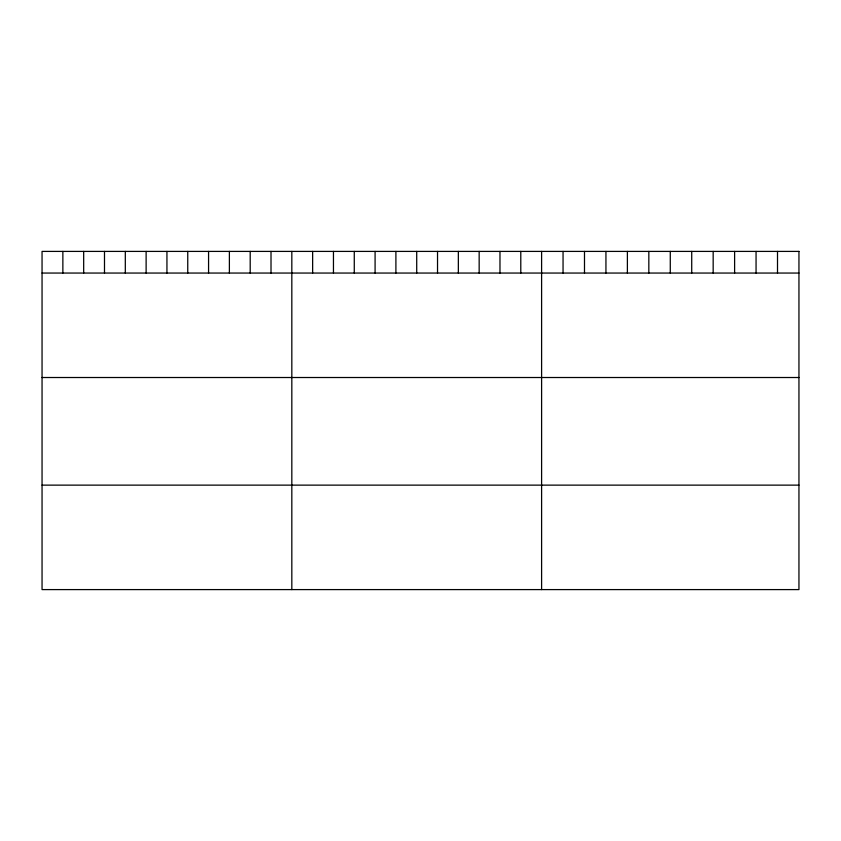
<?xml version="1.0" encoding="UTF-8"?>
<svg xmlns="http://www.w3.org/2000/svg" width="841" height="841" viewBox="0 0 841 841"><rect width="100%" height="100%" fill="white"/><g stroke="black" fill="none" stroke-linecap="round" stroke-linejoin="round"><path stroke-width="1.26" d="M42.05 273.052L798.95 273.052M42.05 377.514L798.95 377.514M42.05 485.131L798.95 485.131M777.505 251.406L777.505 273.052M756.059 251.406L756.059 273.052M734.613 251.406L734.613 273.052M713.168 251.406L713.168 273.052M691.722 251.406L691.722 273.052M670.277 251.406L670.277 273.052M648.832 251.406L648.832 273.052M627.386 251.406L627.386 273.052M605.941 251.406L605.941 273.052M584.495 251.406L584.495 273.052M563.05 251.406L563.05 273.052M541.604 251.406L541.604 589.594M520.789 251.406L520.789 273.052M499.975 251.406L499.975 273.052M479.16 251.406L479.16 273.052M458.345 251.406L458.345 273.052M437.53 251.406L437.53 273.052M416.715 251.406L416.715 273.052M395.901 251.406L395.901 273.052M375.086 251.406L375.086 273.052M354.271 251.406L354.271 273.052M333.457 251.406L333.457 273.052M312.642 251.406L312.642 273.052M291.827 251.406L291.827 589.594M271.012 251.406L271.012 273.052M250.197 251.406L250.197 273.052M229.383 251.406L229.383 273.052M208.568 251.406L208.568 273.052M187.753 251.406L187.753 273.052M166.939 251.406L166.939 273.052M146.124 251.406L146.124 273.052M125.309 251.406L125.309 273.052M104.494 251.406L104.494 273.052M83.679 251.406L83.679 273.052M62.865 251.406L62.865 273.052M798.95 251.406L42.05 251.406L42.05 589.594L798.95 589.594L798.95 251.406"/></g></svg>
